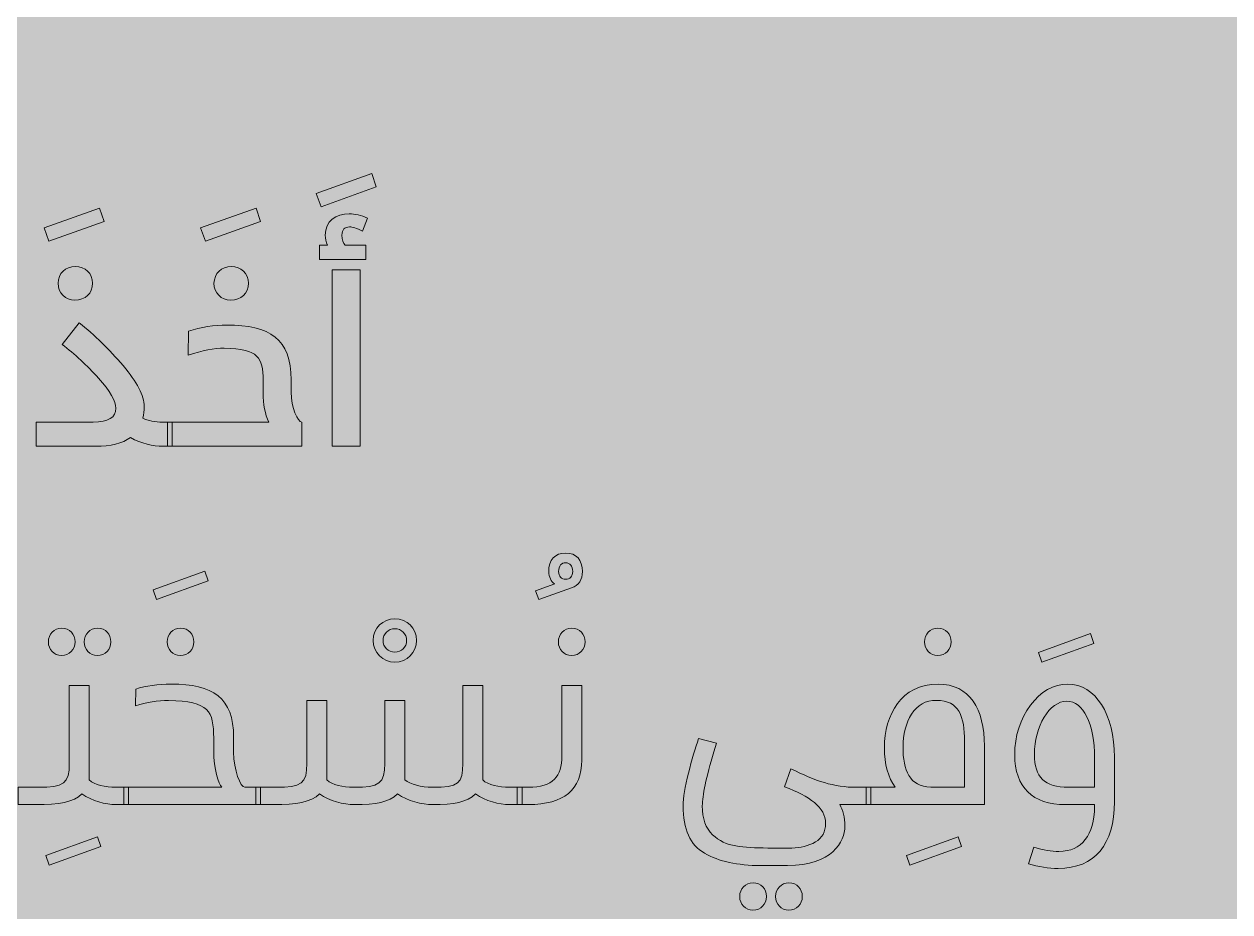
# Model space of a CAD drawing. Header units: inches. Extents: x -1481 to -429, y -1676 to -696.
# Drawn here: x -1375.4 to -1329.22, y -876.64 to -842.64 of the extents above; entities that cross this region are included whole.
import ezdxf

# ---------------------------------------------------------------- set-up
doc = ezdxf.new("R2010")
doc.units = ezdxf.units.IN
doc.header["$MEASUREMENT"] = 0
doc.layers.add('Layer 1', color=7, linetype='Continuous')

# ---------------------------------------------------------------- blocks, each defined once
blk = doc.blocks.new('block 413')
at = {"layer": 'Layer 1', "lineweight": 0}
for points in [[(-1364.205, -849.126), (-1362.08, -848.364), (-1361.91, -848.875), (-1364.025, -849.637), (-1364.205, -849.126)], [(-1374.629, -850.449), (-1372.504, -849.687), (-1372.333, -850.198), (-1374.448, -850.96), (-1374.629, -850.449)], [(-1368.635, -850.449), (-1366.51, -849.687), (-1366.34, -850.198), (-1368.455, -850.96), (-1368.635, -850.449)], [(-1363.594, -858.808), (-1363.594, -852.052), (-1362.521, -852.052), (-1362.521, -858.808), (-1363.594, -858.808)], [(-1368.475, -863.589), (-1368.344, -863.96), (-1370.329, -864.682), (-1370.459, -864.311), (-1368.475, -863.589)], [(-1334.559, -865.985), (-1334.428, -866.356), (-1336.413, -867.077), (-1336.543, -866.707), (-1334.559, -865.985)], [(-1372.584, -873.763), (-1372.454, -874.134), (-1374.438, -874.855), (-1374.568, -874.484), (-1372.584, -873.763)], [(-1339.62, -873.763), (-1339.49, -874.134), (-1341.474, -874.855), (-1341.605, -874.484), (-1339.62, -873.763)]]:
    blk.add_lwpolyline(points, dxfattribs=at)
for points, knots in [([(-1364.085, -851.661), (-1364.085, -851.661), (-1364.085, -851.11), (-1364.085, -851.11), (-1364.085, -851.11), (-1363.774, -851.11), (-1363.774, -851.11), (-1363.834, -850.98), (-1363.865, -850.85), (-1363.865, -850.729), (-1363.865, -850.178), (-1363.464, -849.907), (-1362.942, -849.907), (-1362.722, -849.907), (-1362.491, -849.957), (-1362.241, -850.068), (-1362.241, -850.068), (-1362.431, -850.569), (-1362.431, -850.569), (-1362.662, -850.459), (-1362.822, -850.408), (-1362.932, -850.408), (-1363.123, -850.408), (-1363.223, -850.509), (-1363.223, -850.719), (-1363.223, -850.91), (-1363.183, -851.04), (-1363.103, -851.11), (-1363.103, -851.11), (-1362.311, -851.11), (-1362.311, -851.11), (-1362.311, -851.11), (-1362.311, -851.661), (-1362.311, -851.661), (-1362.311, -851.661), (-1364.085, -851.661), (-1364.085, -851.661)], [0, 0, 0, 0, 1, 1, 1, 2, 2, 2, 3, 3, 3, 4, 4, 4, 5, 5, 5, 6, 6, 6, 7, 7, 7, 8, 8, 8, 9, 9, 9, 10, 10, 10, 11, 11, 11, 12, 12, 12, 12]), ([(-1373.456, -853.215), (-1373.817, -853.215), (-1374.097, -852.934), (-1374.097, -852.564), (-1374.097, -852.193), (-1373.807, -851.922), (-1373.436, -851.922), (-1373.065, -851.922), (-1372.774, -852.193), (-1372.774, -852.564), (-1372.774, -852.954), (-1373.055, -853.215), (-1373.456, -853.215)], [0, 0, 0, 0, 1, 1, 1, 2, 2, 2, 3, 3, 3, 4, 4, 4, 4]), ([(-1367.483, -853.215), (-1367.843, -853.215), (-1368.124, -852.934), (-1368.124, -852.564), (-1368.124, -852.193), (-1367.833, -851.922), (-1367.463, -851.922), (-1367.092, -851.922), (-1366.801, -852.193), (-1366.801, -852.564), (-1366.801, -852.954), (-1367.082, -853.215), (-1367.483, -853.215)], [0, 0, 0, 0, 1, 1, 1, 2, 2, 2, 3, 3, 3, 4, 4, 4, 4]), ([(-1372.654, -858.808), (-1372.654, -858.808), (-1374.939, -858.808), (-1374.939, -858.808), (-1374.939, -858.808), (-1374.939, -857.886), (-1374.939, -857.886), (-1374.939, -857.886), (-1372.754, -857.886), (-1372.754, -857.886), (-1372.173, -857.886), (-1371.882, -857.705), (-1371.882, -857.354), (-1371.882, -857.084), (-1372.103, -856.693), (-1372.544, -856.202), (-1372.995, -855.711), (-1373.456, -855.28), (-1373.937, -854.909), (-1373.937, -854.909), (-1373.286, -854.077), (-1373.286, -854.077), (-1372.694, -854.548), (-1372.133, -855.099), (-1371.602, -855.721), (-1371.07, -856.352), (-1370.8, -856.873), (-1370.8, -857.284), (-1370.8, -857.435), (-1370.82, -857.585), (-1370.85, -857.735), (-1370.66, -857.826), (-1370.369, -857.886), (-1370.088, -857.886), (-1370.088, -857.886), (-1369.727, -857.886), (-1369.727, -857.886), (-1369.727, -857.886), (-1369.727, -858.808), (-1369.727, -858.808), (-1369.727, -858.808), (-1370.088, -858.808), (-1370.088, -858.808), (-1370.439, -858.808), (-1370.92, -858.708), (-1371.321, -858.477), (-1371.632, -858.698), (-1372.083, -858.808), (-1372.654, -858.808)], [0, 0, 0, 0, 1, 1, 1, 2, 2, 2, 3, 3, 3, 4, 4, 4, 5, 5, 5, 6, 6, 6, 7, 7, 7, 8, 8, 8, 9, 9, 9, 10, 10, 10, 11, 11, 11, 12, 12, 12, 13, 13, 13, 14, 14, 14, 15, 15, 15, 16, 16, 16, 16]), ([(-1366.029, -857.886), (-1366.17, -857.575), (-1366.24, -857.204), (-1366.24, -856.773), (-1366.24, -856.773), (-1366.24, -856.282), (-1366.24, -856.282), (-1366.26, -855.41), (-1366.39, -855.089), (-1367.733, -855.049), (-1368.104, -855.049), (-1368.565, -855.14), (-1369.116, -855.32), (-1369.116, -855.32), (-1369.106, -854.398), (-1369.106, -854.398), (-1368.615, -854.247), (-1368.124, -854.167), (-1367.633, -854.167), (-1365.989, -854.167), (-1365.167, -854.699), (-1365.167, -856.262), (-1365.167, -856.262), (-1365.167, -856.743), (-1365.167, -856.743), (-1365.167, -857.324), (-1364.917, -857.886), (-1364.756, -857.886), (-1364.756, -857.886), (-1364.756, -858.808), (-1364.756, -858.808), (-1364.756, -858.808), (-1369.908, -858.808), (-1369.908, -858.808), (-1369.908, -858.808), (-1369.908, -857.886), (-1369.908, -857.886), (-1369.908, -857.886), (-1366.029, -857.886), (-1366.029, -857.886)], [0, 0, 0, 0, 1, 1, 1, 2, 2, 2, 3, 3, 3, 4, 4, 4, 5, 5, 5, 6, 6, 6, 7, 7, 7, 8, 8, 8, 9, 9, 9, 10, 10, 10, 11, 11, 11, 12, 12, 12, 13, 13, 13, 13]), ([(-1355.075, -864.081), (-1355.205, -864), (-1355.305, -863.81), (-1355.305, -863.599), (-1355.305, -863.168), (-1355.055, -862.898), (-1354.654, -862.898), (-1354.253, -862.898), (-1354.012, -863.168), (-1354.012, -863.599), (-1354.012, -863.92), (-1354.153, -864.131), (-1354.433, -864.231), (-1354.433, -864.231), (-1355.686, -864.682), (-1355.686, -864.682), (-1355.686, -864.682), (-1355.816, -864.351), (-1355.816, -864.351), (-1355.816, -864.351), (-1355.075, -864.081), (-1355.075, -864.081)], [0, 0, 0, 0, 1, 1, 1, 2, 2, 2, 3, 3, 3, 4, 4, 4, 5, 5, 5, 6, 6, 6, 7, 7, 7, 7]), ([(-1354.383, -863.599), (-1354.383, -863.399), (-1354.493, -863.269), (-1354.654, -863.269), (-1354.824, -863.269), (-1354.924, -863.389), (-1354.924, -863.599), (-1354.924, -863.79), (-1354.814, -863.9), (-1354.654, -863.9), (-1354.493, -863.9), (-1354.383, -863.79), (-1354.383, -863.599)], [0, 0, 0, 0, 1, 1, 1, 2, 2, 2, 3, 3, 3, 4, 4, 4, 4]), ([(-1361.198, -865.413), (-1360.727, -865.413), (-1360.366, -865.775), (-1360.366, -866.245), (-1360.366, -866.696), (-1360.727, -867.077), (-1361.198, -867.077), (-1361.649, -867.077), (-1362.03, -866.696), (-1362.03, -866.245), (-1362.03, -865.775), (-1361.649, -865.413), (-1361.198, -865.413)], [0, 0, 0, 0, 1, 1, 1, 2, 2, 2, 3, 3, 3, 4, 4, 4, 4]), ([(-1373.967, -866.817), (-1374.248, -866.817), (-1374.468, -866.607), (-1374.468, -866.296), (-1374.468, -866.005), (-1374.248, -865.775), (-1373.957, -865.775), (-1373.646, -865.775), (-1373.446, -866.005), (-1373.446, -866.296), (-1373.446, -866.607), (-1373.656, -866.817), (-1373.967, -866.817)], [0, 0, 0, 0, 1, 1, 1, 2, 2, 2, 3, 3, 3, 4, 4, 4, 4]), ([(-1372.594, -866.817), (-1372.875, -866.817), (-1373.095, -866.607), (-1373.095, -866.296), (-1373.095, -866.005), (-1372.875, -865.775), (-1372.584, -865.775), (-1372.273, -865.775), (-1372.073, -866.005), (-1372.073, -866.296), (-1372.073, -866.607), (-1372.283, -866.817), (-1372.594, -866.817)], [0, 0, 0, 0, 1, 1, 1, 2, 2, 2, 3, 3, 3, 4, 4, 4, 4]), ([(-1369.417, -866.817), (-1369.697, -866.817), (-1369.918, -866.607), (-1369.918, -866.296), (-1369.918, -866.005), (-1369.697, -865.775), (-1369.407, -865.775), (-1369.096, -865.775), (-1368.896, -866.005), (-1368.896, -866.296), (-1368.896, -866.607), (-1369.106, -866.817), (-1369.417, -866.817)], [0, 0, 0, 0, 1, 1, 1, 2, 2, 2, 3, 3, 3, 4, 4, 4, 4]), ([(-1361.198, -866.696), (-1360.948, -866.696), (-1360.747, -866.496), (-1360.747, -866.245), (-1360.747, -865.995), (-1360.948, -865.795), (-1361.198, -865.795), (-1361.449, -865.795), (-1361.649, -865.995), (-1361.649, -866.245), (-1361.649, -866.496), (-1361.449, -866.696), (-1361.198, -866.696)], [0, 0, 0, 0, 1, 1, 1, 2, 2, 2, 3, 3, 3, 4, 4, 4, 4]), ([(-1354.433, -866.817), (-1354.714, -866.817), (-1354.934, -866.607), (-1354.934, -866.296), (-1354.934, -866.005), (-1354.714, -865.775), (-1354.423, -865.775), (-1354.113, -865.775), (-1353.912, -866.005), (-1353.912, -866.296), (-1353.912, -866.607), (-1354.123, -866.817), (-1354.433, -866.817)], [0, 0, 0, 0, 1, 1, 1, 2, 2, 2, 3, 3, 3, 4, 4, 4, 4]), ([(-1340.412, -866.817), (-1340.692, -866.817), (-1340.913, -866.607), (-1340.913, -866.296), (-1340.913, -866.005), (-1340.692, -865.775), (-1340.402, -865.775), (-1340.091, -865.775), (-1339.891, -866.005), (-1339.891, -866.296), (-1339.891, -866.607), (-1340.101, -866.817), (-1340.412, -866.817)], [0, 0, 0, 0, 1, 1, 1, 2, 2, 2, 3, 3, 3, 4, 4, 4, 4]), ([(-1371.882, -872.53), (-1372.273, -872.53), (-1372.794, -872.4), (-1373.185, -872.119), (-1373.506, -872.44), (-1374.067, -872.53), (-1374.939, -872.53), (-1374.939, -872.53), (-1375.621, -872.53), (-1375.621, -872.53), (-1375.621, -872.53), (-1375.621, -871.869), (-1375.621, -871.869), (-1375.621, -871.869), (-1374.869, -871.869), (-1374.869, -871.869), (-1373.867, -871.869), (-1373.666, -871.718), (-1373.666, -870.956), (-1373.666, -870.956), (-1373.666, -867.969), (-1373.666, -867.969), (-1373.666, -867.969), (-1372.905, -867.969), (-1372.905, -867.969), (-1372.905, -867.969), (-1372.905, -871.588), (-1372.905, -871.588), (-1372.704, -871.778), (-1372.283, -871.869), (-1371.882, -871.869), (-1371.882, -871.869), (-1371.401, -871.869), (-1371.401, -871.869), (-1371.401, -871.869), (-1371.401, -872.53), (-1371.401, -872.53), (-1371.401, -872.53), (-1371.882, -872.53), (-1371.882, -872.53)], [0, 0, 0, 0, 1, 1, 1, 2, 2, 2, 3, 3, 3, 4, 4, 4, 5, 5, 5, 6, 6, 6, 7, 7, 7, 8, 8, 8, 9, 9, 9, 10, 10, 10, 11, 11, 11, 12, 12, 12, 13, 13, 13, 13]), ([(-1371.582, -872.53), (-1371.582, -872.53), (-1371.582, -871.869), (-1371.582, -871.869), (-1371.582, -871.869), (-1367.823, -871.869), (-1367.823, -871.869), (-1367.943, -871.748), (-1368.144, -871.157), (-1368.134, -870.485), (-1368.134, -870.485), (-1368.134, -869.984), (-1368.134, -869.984), (-1368.144, -868.952), (-1368.294, -868.581), (-1369.868, -868.541), (-1370.279, -868.541), (-1370.7, -868.611), (-1371.131, -868.751), (-1371.131, -868.751), (-1371.121, -868.11), (-1371.121, -868.11), (-1370.73, -867.979), (-1370.279, -867.919), (-1369.768, -867.919), (-1368.164, -867.919), (-1367.372, -868.431), (-1367.372, -869.954), (-1367.372, -869.954), (-1367.372, -870.525), (-1367.372, -870.525), (-1367.372, -871.217), (-1367.111, -871.869), (-1366.941, -871.869), (-1366.941, -871.869), (-1366.34, -871.869), (-1366.34, -871.869), (-1366.34, -871.869), (-1366.34, -872.53), (-1366.34, -872.53), (-1366.34, -872.53), (-1371.582, -872.53), (-1371.582, -872.53)], [0, 0, 0, 0, 1, 1, 1, 2, 2, 2, 3, 3, 3, 4, 4, 4, 5, 5, 5, 6, 6, 6, 7, 7, 7, 8, 8, 8, 9, 9, 9, 10, 10, 10, 11, 11, 11, 12, 12, 12, 13, 13, 13, 14, 14, 14, 14]), ([(-1357.83, -867.969), (-1357.83, -867.969), (-1357.83, -871.588), (-1357.83, -871.588), (-1357.63, -871.778), (-1357.209, -871.869), (-1356.808, -871.869), (-1356.808, -871.869), (-1356.327, -871.869), (-1356.327, -871.869), (-1356.327, -871.869), (-1356.327, -872.53), (-1356.327, -872.53), (-1356.327, -872.53), (-1356.808, -872.53), (-1356.808, -872.53), (-1357.199, -872.53), (-1357.72, -872.4), (-1358.111, -872.119), (-1358.442, -872.44), (-1358.913, -872.53), (-1359.755, -872.53), (-1360.146, -872.53), (-1360.707, -872.4), (-1361.098, -872.119), (-1361.429, -872.44), (-1361.9, -872.53), (-1362.742, -872.53), (-1363.173, -872.53), (-1363.694, -872.4), (-1364.085, -872.119), (-1364.406, -872.44), (-1364.967, -872.53), (-1365.839, -872.53), (-1365.839, -872.53), (-1366.52, -872.53), (-1366.52, -872.53), (-1366.52, -872.53), (-1366.52, -871.869), (-1366.52, -871.869), (-1366.52, -871.869), (-1365.769, -871.869), (-1365.769, -871.869), (-1364.766, -871.869), (-1364.566, -871.718), (-1364.566, -870.956), (-1364.566, -870.956), (-1364.566, -868.541), (-1364.566, -868.541), (-1364.566, -868.541), (-1363.804, -868.541), (-1363.804, -868.541), (-1363.804, -868.541), (-1363.804, -871.588), (-1363.804, -871.588), (-1363.604, -871.778), (-1363.183, -871.869), (-1362.782, -871.869), (-1361.78, -871.869), (-1361.579, -871.718), (-1361.579, -870.956), (-1361.579, -870.956), (-1361.579, -868.541), (-1361.579, -868.541), (-1361.579, -868.541), (-1360.817, -868.541), (-1360.817, -868.541), (-1360.817, -868.541), (-1360.817, -871.588), (-1360.817, -871.588), (-1360.617, -871.758), (-1360.166, -871.869), (-1359.765, -871.869), (-1358.753, -871.869), (-1358.592, -871.718), (-1358.592, -870.956), (-1358.592, -870.956), (-1358.592, -867.969), (-1358.592, -867.969), (-1358.592, -867.969), (-1357.83, -867.969), (-1357.83, -867.969)], [0, 0, 0, 0, 1, 1, 1, 2, 2, 2, 3, 3, 3, 4, 4, 4, 5, 5, 5, 6, 6, 6, 7, 7, 7, 8, 8, 8, 9, 9, 9, 10, 10, 10, 11, 11, 11, 12, 12, 12, 13, 13, 13, 14, 14, 14, 15, 15, 15, 16, 16, 16, 17, 17, 17, 18, 18, 18, 19, 19, 19, 20, 20, 20, 21, 21, 21, 22, 22, 22, 23, 23, 23, 24, 24, 24, 25, 25, 25, 26, 26, 26, 27, 27, 27, 27]), ([(-1354.042, -867.969), (-1354.042, -867.969), (-1354.042, -870.826), (-1354.042, -870.826), (-1354.042, -871.959), (-1354.724, -872.53), (-1356.077, -872.53), (-1356.077, -872.53), (-1356.508, -872.53), (-1356.508, -872.53), (-1356.508, -872.53), (-1356.508, -871.869), (-1356.508, -871.869), (-1356.508, -871.869), (-1356.087, -871.869), (-1356.087, -871.869), (-1355.135, -871.859), (-1354.804, -871.458), (-1354.804, -870.666), (-1354.804, -870.666), (-1354.804, -867.969), (-1354.804, -867.969), (-1354.804, -867.969), (-1354.042, -867.969), (-1354.042, -867.969)], [0, 0, 0, 0, 1, 1, 1, 2, 2, 2, 3, 3, 3, 4, 4, 4, 5, 5, 5, 6, 6, 6, 7, 7, 7, 8, 8, 8, 8]), ([(-1342.035, -871.869), (-1342.306, -871.498), (-1342.446, -870.997), (-1342.446, -870.355), (-1342.446, -869.092), (-1341.805, -867.919), (-1340.392, -867.919), (-1339.179, -867.919), (-1338.618, -868.872), (-1338.618, -870.285), (-1338.618, -870.285), (-1338.618, -872.53), (-1338.618, -872.53), (-1338.618, -872.53), (-1343.148, -872.53), (-1343.148, -872.53), (-1343.148, -872.53), (-1343.148, -871.869), (-1343.148, -871.869), (-1343.148, -871.869), (-1342.035, -871.869), (-1342.035, -871.869)], [0, 0, 0, 0, 1, 1, 1, 2, 2, 2, 3, 3, 3, 4, 4, 4, 5, 5, 5, 6, 6, 6, 7, 7, 7, 7]), ([(-1333.637, -870.716), (-1333.637, -870.716), (-1333.637, -872.42), (-1333.637, -872.42), (-1333.637, -874.063), (-1334.388, -874.976), (-1335.792, -874.976), (-1336.162, -874.976), (-1336.543, -874.915), (-1336.934, -874.805), (-1336.934, -874.805), (-1336.724, -874.164), (-1336.724, -874.164), (-1336.363, -874.274), (-1336.042, -874.324), (-1335.762, -874.324), (-1334.889, -874.324), (-1334.398, -873.693), (-1334.398, -872.61), (-1334.398, -872.61), (-1334.398, -872.53), (-1334.398, -872.53), (-1334.398, -872.53), (-1335.511, -872.53), (-1335.511, -872.53), (-1336.784, -872.53), (-1337.455, -871.869), (-1337.455, -870.626), (-1337.485, -869.212), (-1336.493, -867.879), (-1335.421, -867.919), (-1334.368, -867.919), (-1333.637, -869.072), (-1333.637, -870.716)], [0, 0, 0, 0, 1, 1, 1, 2, 2, 2, 3, 3, 3, 4, 4, 4, 5, 5, 5, 6, 6, 6, 7, 7, 7, 8, 8, 8, 9, 9, 9, 10, 10, 10, 11, 11, 11, 11]), ([(-1340.672, -871.869), (-1340.672, -871.869), (-1339.379, -871.869), (-1339.379, -871.869), (-1339.379, -871.869), (-1339.379, -870.114), (-1339.379, -870.114), (-1339.379, -869.152), (-1339.58, -868.541), (-1340.462, -868.541), (-1340.873, -868.541), (-1341.184, -868.711), (-1341.404, -869.062), (-1341.624, -869.413), (-1341.735, -869.834), (-1341.735, -870.325), (-1341.735, -871.217), (-1341.484, -871.839), (-1340.672, -871.869)], [0, 0, 0, 0, 1, 1, 1, 2, 2, 2, 3, 3, 3, 4, 4, 4, 5, 5, 5, 6, 6, 6, 6]), ([(-1334.398, -871.869), (-1334.398, -871.869), (-1334.398, -870.746), (-1334.398, -870.746), (-1334.398, -869.433), (-1334.829, -868.571), (-1335.461, -868.571), (-1336.122, -868.571), (-1336.704, -869.533), (-1336.704, -870.606), (-1336.704, -871.488), (-1336.313, -871.869), (-1335.401, -871.869), (-1335.401, -871.869), (-1334.398, -871.869), (-1334.398, -871.869)], [0, 0, 0, 0, 1, 1, 1, 2, 2, 2, 3, 3, 3, 4, 4, 4, 5, 5, 5, 5]), ([(-1345.994, -874.194), (-1345.663, -874.194), (-1345.363, -874.114), (-1345.092, -873.963), (-1344.832, -873.813), (-1344.701, -873.573), (-1344.701, -873.252), (-1344.701, -872.64), (-1345.313, -872.209), (-1346.275, -871.849), (-1346.275, -871.849), (-1346.034, -871.157), (-1346.034, -871.157), (-1345.082, -871.628), (-1344.39, -871.869), (-1343.518, -871.869), (-1343.518, -871.869), (-1342.967, -871.869), (-1342.967, -871.869), (-1342.967, -871.869), (-1342.967, -872.53), (-1342.967, -872.53), (-1342.967, -872.53), (-1344.16, -872.53), (-1344.16, -872.53), (-1344.03, -872.741), (-1343.959, -873.011), (-1343.959, -873.362), (-1343.959, -873.953), (-1344.451, -874.865), (-1346.155, -874.865), (-1346.155, -874.865), (-1347.187, -874.865), (-1347.187, -874.865), (-1348.079, -874.865), (-1348.791, -874.705), (-1349.332, -874.394), (-1349.883, -874.084), (-1350.154, -873.472), (-1350.154, -872.58), (-1350.154, -872.27), (-1350.084, -871.849), (-1349.953, -871.327), (-1349.823, -870.806), (-1349.693, -870.365), (-1349.562, -869.994), (-1349.562, -869.994), (-1348.881, -870.175), (-1348.881, -870.175), (-1348.881, -870.175), (-1348.981, -870.505), (-1348.981, -870.505), (-1349.272, -871.498), (-1349.422, -872.189), (-1349.422, -872.58), (-1349.422, -873.071), (-1349.292, -873.442), (-1349.031, -873.683), (-1348.781, -873.913), (-1348.48, -874.063), (-1348.139, -874.114), (-1347.808, -874.164), (-1347.397, -874.194), (-1346.906, -874.194), (-1346.906, -874.194), (-1345.994, -874.194), (-1345.994, -874.194)], [0, 0, 0, 0, 1, 1, 1, 2, 2, 2, 3, 3, 3, 4, 4, 4, 5, 5, 5, 6, 6, 6, 7, 7, 7, 8, 8, 8, 9, 9, 9, 10, 10, 10, 11, 11, 11, 12, 12, 12, 13, 13, 13, 14, 14, 14, 15, 15, 15, 16, 16, 16, 17, 17, 17, 18, 18, 18, 19, 19, 19, 20, 20, 20, 21, 21, 21, 22, 22, 22, 22]), ([(-1347.488, -876.569), (-1347.768, -876.569), (-1347.989, -876.359), (-1347.989, -876.048), (-1347.989, -875.757), (-1347.768, -875.527), (-1347.478, -875.527), (-1347.167, -875.527), (-1346.966, -875.757), (-1346.966, -876.048), (-1346.966, -876.359), (-1347.177, -876.569), (-1347.488, -876.569)], [0, 0, 0, 0, 1, 1, 1, 2, 2, 2, 3, 3, 3, 4, 4, 4, 4]), ([(-1346.114, -876.569), (-1346.395, -876.569), (-1346.616, -876.359), (-1346.616, -876.048), (-1346.616, -875.757), (-1346.395, -875.527), (-1346.104, -875.527), (-1345.794, -875.527), (-1345.593, -875.757), (-1345.593, -876.048), (-1345.593, -876.359), (-1345.804, -876.569), (-1346.114, -876.569)], [0, 0, 0, 0, 1, 1, 1, 2, 2, 2, 3, 3, 3, 4, 4, 4, 4])]:
    blk.add_open_spline(points, degree=3, knots=knots, dxfattribs=at)
blk = doc.blocks.new('block 412')
at = {"layer": 'Layer 1'}
blk.add_blockref('block 413', (0, 0), dxfattribs=at)

msp = doc.modelspace()

# ---------------------------------------------------------------- hatches: boundary and pattern name
at = {"layer": 'Layer 1', "true_color": 0x006738}
h = msp.add_hatch(color=116, dxfattribs=at)
h.dxf.hatch_style = 2
h.paths.add_polyline_path([(-1241.324, -985.727), (-1481.324, -985.727), (-1481.324, -695.727), (-1241.324, -695.727)])

# ---------------------------------------------------------------- block references
at = {"layer": 'Layer 1'}
msp.add_blockref('block 412', (0, 0), dxfattribs=at)

doc.saveas('drawing.dxf')
